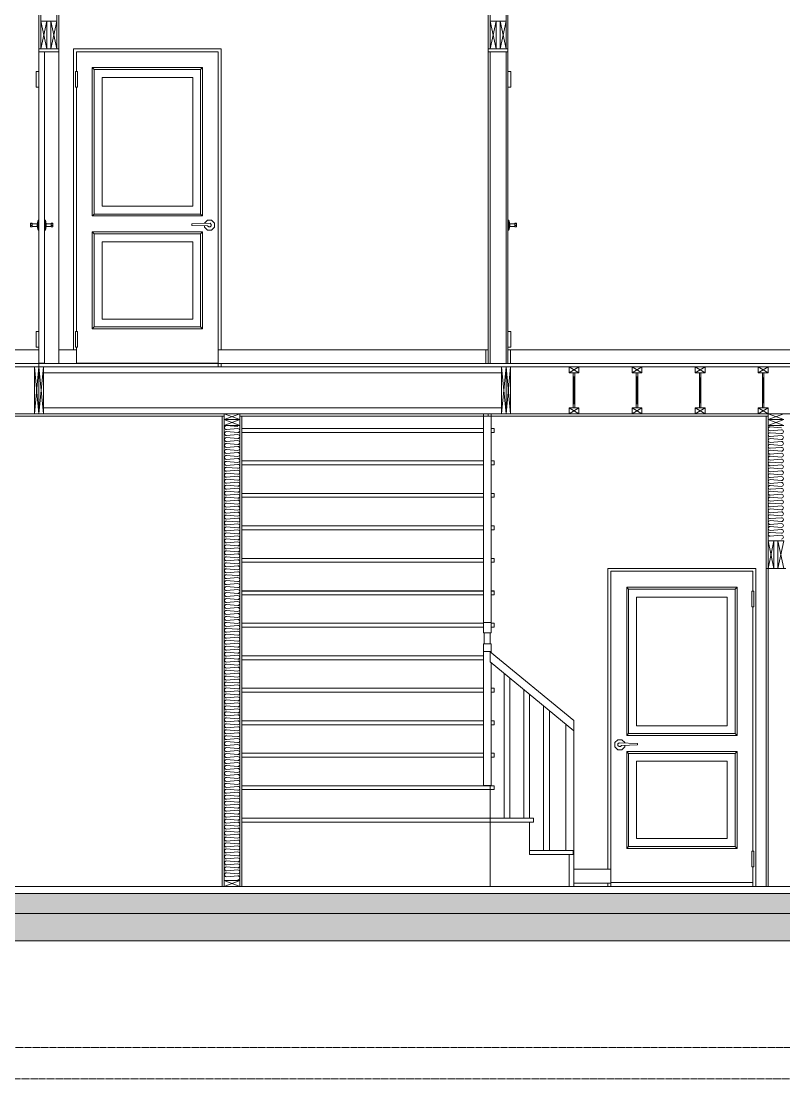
# Model space of a CAD drawing. Header units: inches. Extents: x 99 to 15695, y -7208 to 2559.
# Drawn here: x 13975.1 to 14168.6, y -4393.2 to -4124.8 of the extents above; entities that cross this region are included whole.
import ezdxf

# ---------------------------------------------------------------- set-up
doc = ezdxf.new("R2010")
doc.units = ezdxf.units.IN
doc.header["$LTSCALE"] = 96
doc.header["$MEASUREMENT"] = 0
doc.linetypes.add('Dash', pattern=[0.225, 0.15, -0.075])
doc.layers.add('Common', color=4, linetype='Continuous', lineweight=5)
doc.layers.add('Hatch', color=7, linetype='Continuous', lineweight=0, true_color=0x919191)
doc.layers.add('Insulate', color=7, linetype='Continuous', lineweight=0, true_color=0x918d8e)

# ---------------------------------------------------------------- blocks, each defined once
blk = doc.blocks.new('*U411')
at = {"layer": 'Insulate', "transparency": 33554687}
for p, q in [((1.44, -0.13), (-1.44, 0.13)), ((-1.44, -0.88), (1.44, -0.63))]:
    blk.add_line(p, q, dxfattribs=at)
for centre, start, end in [((-1.44, -0.38), 90, 270), ((1.44, 0.38), 270, 90)]:
    blk.add_arc(centre, 0.503, start, end, dxfattribs=at)
blk = doc.blocks.new('*U412')
at = {"layer": 'Insulate', "color": 0, "linetype": 'ByBlock', "lineweight": -2, "transparency": 16777216}
for p in [(0, 0), (0, -1.51), (0, -3.03), (0, -4.54), (0, -6.05), (0, -7.57), (0, -9.08), (0, -10.59), (0, -12.11), (0, -13.62), (0, -15.13), (0, -16.65), (0, -18.16), (0, -19.67), (0, -21.19), (0, -22.7), (0, -24.21), (0, -25.73), (0, -27.24), (0, -28.75), (0, -30.27), (0, -31.78), (0, -33.29), (0, -34.81), (0, -36.32), (0, -37.83), (0, -39.35), (0, -40.86), (0, -42.37), (0, -43.89), (0, -45.4), (0, -46.91), (0, -48.43), (0, -49.94), (0, -51.45), (0, -52.97), (0, -54.48), (0, -55.99), (0, -57.51), (0, -59.02), (0, -60.53), (0, -62.05), (0, -63.56), (0, -65.07), (0, -66.59), (0, -68.1), (0, -69.61), (0, -71.13), (0, -72.64), (0, -74.15), (0, -75.67), (0, -77.18), (0, -78.69), (0, -80.21), (0, -81.72), (0, -83.23), (0, -84.75), (0, -86.26), (0, -87.77), (0, -89.29), (0, -90.8), (0, -92.31), (0, -93.83), (0, -95.34), (0, -96.85), (0, -98.37), (0, -99.88), (0, -101.39), (0, -102.91), (0, -104.42), (0, -105.93), (0, -107.45), (0, -108.96), (0, -110.47), (0, -111.99), (0, -113.5)]:
    blk.add_blockref('*U411', p, dxfattribs=at)
blk = doc.blocks.new('*U415')
at = {"layer": 'Insulate', "transparency": 33554687}
for p, q in [((1.42, -0.12), (-1.42, 0.12)), ((-1.42, -0.86), (1.42, -0.62))]:
    blk.add_line(p, q, dxfattribs=at)
for centre, start, end in [((-1.42, -0.37), 90, 270), ((1.42, 0.37), 270, 90)]:
    blk.add_arc(centre, 0.493, start, end, dxfattribs=at)
blk = doc.blocks.new('*U416')
at = {"layer": 'Insulate', "color": 0, "linetype": 'ByBlock', "lineweight": -2, "transparency": 16777216}
for p in [(0, 0), (0, -1.4875), (0, -2.975), (0, -4.4625), (0, -5.95), (0, -7.4375), (0, -8.925), (0, -10.4125), (0, -11.9), (0, -13.3875), (0, -14.875), (0, -16.3625), (0, -17.85), (0, -19.3375), (0, -20.825), (0, -22.3125), (0, -23.8), (0, -25.2875), (0, -26.775)]:
    blk.add_blockref('*U415', p, dxfattribs=at)

msp = doc.modelspace()

# ---------------------------------------------------------------- hatches: boundary and pattern name
at = {"layer": 'Hatch'}
h = msp.add_hatch(dxfattribs=at)
h.set_pattern_fill('AR-CONC', color=256, scale=0.5, angle=720)
h.set_pattern_definition([(50, (6766.4657, -6910.5332), (3.5863009, -0.3137607), [0.375, -4.125]), (355, (6766.4657, -6910.5332), (-0.6937567, 3.7609607), [0.3, -3.3]), (100.451444, (6766.7646, -6910.5594), (2.8925442, 3.4472), [0.318701, -3.5057106]), (46.1842, (6766.4657, -6909.5332), (5.3362067, -0.8275964), [0.5625, -6.1875]), (96.635635, (6766.9104, -6909.602), (4.6733097, 4.870593), [0.4780517, -5.2585688]), (351.18416, (6766.4657, -6909.533), (4.6733097, 4.870593), [0.45, -4.95]), (21, (6766.9657, -6909.7832), (2.9845353, -2.0130945), [0.375, -4.125]), (326, (6766.9657, -6909.7832), (1.2165767, 3.6257502), [0.3, -3.3]), (71.451445, (6767.2144, -6909.951), (4.2011119, 1.6126558), [0.318701, -3.5057106]), (37.5, (6766.4657, -6910.5332), (0.06079928, 1.66446927), [0, -3.26, 0, -3.35, 0, -3.3125]), (7.5, (6766.4657, -6910.5332), (1.3153477, 1.97205856), [0, -1.91, 0, -3.185, 0, -1.2625]), (327.5, (6765.3507, -6910.5332), (2.66911218, -0.11277436), [0, -1.25, 0, -3.9, 0, -5.175]), (317.5, (6764.8507, -6910.5332), (2.91593085, 0.5005249), [0, -1.625, 0, -2.59, 0, -3.675])])
edge = h.paths.add_edge_path()
edge.add_line((14279.15, -4346.21), (13799.15, -4346.21))
edge.add_line((13799.15, -4346.21), (13799.15, -4353.22))
edge.add_line((13799.15, -4353.22), (13807.12, -4353.22))
edge.add_line((13807.12, -4353.22), (13809.16, -4351.21))
edge.add_line((13809.16, -4351.21), (13963.86, -4351.21))
edge.add_line((13963.86, -4351.21), (13965.83, -4351.25))
edge.add_line((13965.83, -4351.25), (13973.29, -4351.25))
edge.add_line((13973.29, -4351.25), (13975.27, -4351.21))
edge.add_line((13975.27, -4351.21), (14049.69, -4351.21))
edge.add_line((14049.69, -4351.21), (14051.67, -4351.25))
edge.add_line((14051.67, -4351.25), (14119.71, -4351.25))
edge.add_line((14119.71, -4351.25), (14122.52, -4351.25))
edge.add_line((14122.52, -4351.25), (14269.17, -4351.21))
edge.add_line((14269.17, -4351.21), (14271.15, -4353.21))
edge.add_line((14271.15, -4353.21), (14279.15, -4353.21))
edge.add_line((14279.15, -4353.21), (14279.15, -4346.21))
h = msp.add_hatch(dxfattribs=at)
h.set_pattern_fill('GRAVEL', color=256, scale=5, angle=720)
h.set_pattern_definition([(228.0127875, (6770.0657, -6905.54266), (-40, -45), [0.67268, -66.5954402]), (184.9697407, (6769.61572, -6906.04266), (60, 5), [1.15434, -114.2796238]), (132.510447, (6768.46572, -6906.14266), (50, -55), [0.81394, -80.580163]), (267.273689, (6766.51572, -6907.39266), (5, 100), [1.05119, -104.0677902]), (292.8336542, (6766.46572, -6908.44266), (-25, 60), [1.030775, -102.0468656]), (357.273689, (6766.86572, -6909.39266), (-100, 5), [1.05119, -104.0677902]), (37.6942405, (6767.91572, -6909.44266), (-65, -50), [1.390145, -137.6242427]), (72.2553284, (6769.01572, -6908.59266), (35, 110), [1.31244, -129.9316075]), (121.4295656, (6769.41572, -6907.34266), (-40, 65), [1.05475, -104.4203655]), (175.2363583, (6768.8657, -6906.44266), (55, -5), [1.20416, -59.003813]), (222.3974378, (6767.66572, -6906.34266), (-60, -55), [1.55724, -154.166875]), (138.814075, (6771.4657, -6907.44266), (-35, 30), [0.531505, -52.619224]), (171.4692344, (6771.06572, -6907.09266), (65, -10), [1.011185, -100.107557]), (225, (6770.0657, -6906.9427), (-3e-15, -5), [0.707105, -6.3639628]), (203.1985905, (6769.7157, -6906.34266), (25, 10), [0.38079, -37.6980755]), (291.80141, (6769.3657, -6906.4927), (-5, 15), [0.538515, -26.387309]), (30.963757, (6769.5657, -6906.9927), (15, 10), [0.874645, -28.2801145]), (161.565051, (6770.3157, -6906.5427), (10, -5), [0.632455, -15.1789333]), (16.3895403, (6766.46572, -6906.49266), (50, 15), [0.886, -87.7142257]), (70.346176, (6767.3157, -6906.24266), (-20, -55), [0.743305, -73.5870387]), (293.1985905, (6770.3157, -6905.54266), (-10, 25), [0.761575, -37.3172905]), (343.6104597, (6770.61572, -6906.24266), (-50, 15), [0.886, -87.7142257]), (339.443955, (6766.4657, -6909.59266), (-25, 10), [0.8544, -41.8656187]), (294.7751406, (6767.2657, -6909.89266), (-25, 55), [0.71589, -70.8732153]), (66.8014095, (6770.3657, -6910.54266), (10, 25), [0.761575, -37.3172905]), (17.3540246, (6770.66572, -6909.84266), (-65, -20), [0.838155, -82.977118]), (69.443955, (6767.9157, -6910.54266), (-10, -25), [0.4272, -42.2928187]), (101.309932, (6770.0657, -6910.5427), (-5, 20), [0.25495, -25.2401476]), (165.963757, (6770.0157, -6910.2927), (15, -5), [1.030775, -19.584753]), (186.009006, (6769.01572, -6910.04266), (50, 5), [0.95525, -94.569616]), (303.690068, (6769.5657, -6907.4427), (-5, 10), [0.72111, -17.3066464]), (353.1572266, (6769.96572, -6908.04266), (85, -10), [1.25897, -124.637813]), (60.945396, (6771.2157, -6908.19266), (-20, -35), [0.51478, -50.9633707]), (90, (6771.4657, -6907.7427), (-5, 5), [0.3, -4.7]), (120.256437, (6768.9157, -6909.89266), (20, -35), [0.69462, -68.7676]), (48.0127875, (6768.5657, -6909.29266), (40, 45), [1.34536, -65.9227602]), (0, (6769.4657, -6908.2927), (5, 5), [1.3, -3.7]), (325.3048465, (6770.76572, -6908.29266), (50, -35), [0.79057, -78.2663715]), (254.054604, (6771.4157, -6908.74266), (-5, -20), [0.72801, -35.6725394]), (207.6459754, (6771.21572, -6909.44266), (-95, -50), [1.185325, -117.347371]), (175.4260787, (6770.16572, -6909.99266), (-65, 5), [1.253995, -124.145367])])
h.paths.add_polyline_path([(14271.15, -4353.22), (14269.17, -4351.22), (13809.16, -4351.22), (13807.12, -4353.23), (13807.12, -4358.22), (14271.15, -4358.22)])

# ---------------------------------------------------------------- linework, layer by layer
at = {"layer": 'Common'}
for p, q in [((13980.15, -4131.81), (13980.15, -4103.56)), ((13984.15, -4103.56), (13984.15, -4131.81)), ((14094.15, -4131.81), (14094.15, -4103.56)), ((14098.15, -4131.81), (14098.15, -4103.56)), ((13979.65, -4104.56), (13979.65, -4132.56)), ((13984.65, -4104.56), (13984.65, -4132.56)), ((14093.65, -4104.56), (14093.65, -4211.68)), ((14098.65, -4104.56), (14098.65, -4211.68)), ((13981.65, -4131.81), (13980.15, -4124.81)), ((13981.65, -4124.81), (13981.65, -4131.81)), ((14095.65, -4131.81), (14094.15, -4124.81)), ((14095.65, -4124.81), (14095.65, -4131.81)), ((13979.65, -4212.56), (13979.65, -4131.81)), ((13979.65, -4131.81), (13984.65, -4131.81)), ((13980.15, -4131.81), (13979.65, -4131.81)), ((13979.65, -4132.56), (13981.02, -4132.56)), ((13979.65, -4132.56), (13984.65, -4132.56)), ((13981.02, -4211.56), (13981.02, -4132.56)), ((13984.15, -4131.81), (13984.65, -4131.81)), ((13984.65, -4211.68), (13984.65, -4131.81)), ((13988.4, -4131.81), (13988.4, -4208.18)), ((13988.4, -4208.18), (13988.4, -4131.81)), ((13988.4, -4131.81), (14025.9, -4131.81)), ((14025.9, -4131.81), (13988.4, -4131.81)), ((14025.15, -4132.56), (13989.15, -4132.56)), ((13989.15, -4137.56), (13989.15, -4132.56)), ((13989.15, -4132.56), (14025.15, -4132.56)), ((14025.15, -4132.56), (14025.15, -4208.18)), ((14025.9, -4131.81), (14025.9, -4208.18)), ((14025.9, -4131.81), (14025.9, -4208.18)), ((14093.65, -4131.81), (14094.15, -4131.81)), ((14098.65, -4131.81), (14093.65, -4131.81)), ((14093.65, -4132.56), (14098.65, -4132.56)), ((14094.15, -4211.68), (14094.15, -4132.56)), ((14098.15, -4131.81), (14098.65, -4131.81)), ((14098.15, -4211.68), (14098.15, -4132.56)), ((13993.15, -4136.57), (13993.15, -4174.25)), ((14021.15, -4136.57), (13993.15, -4136.57)), ((13993.65, -4137.07), (13993.15, -4136.57)), ((14021.15, -4136.57), (14020.65, -4137.07)), ((14021.15, -4174.25), (14021.15, -4136.57)), ((13979.65, -4137.56), (13978.9, -4137.56)), ((13978.9, -4141.56), (13978.9, -4137.56)), ((13988.9, -4137.56), (13989.4, -4137.56)), ((13988.9, -4137.56), (13988.9, -4141.56)), ((13989.4, -4137.56), (13989.4, -4141.56)), ((13993.65, -4137.07), (13993.65, -4173.75)), ((14020.65, -4137.07), (13993.65, -4137.07)), ((13995.65, -4139.08), (14018.65, -4139.08)), ((13995.65, -4171.74), (13995.65, -4139.08)), ((14018.65, -4139.08), (14018.65, -4171.74)), ((14020.65, -4137.07), (14020.65, -4173.75)), ((14098.65, -4137.56), (14099.4, -4137.56)), ((14099.4, -4137.56), (14099.4, -4141.56)), ((13978.9, -4141.56), (13979.65, -4141.56)), ((13989.4, -4141.56), (13988.9, -4141.56)), ((13989.15, -4203.56), (13989.15, -4141.56)), ((14099.4, -4141.56), (14098.65, -4141.56)), ((13993.65, -4173.75), (13993.15, -4174.25)), ((14020.65, -4173.75), (13993.65, -4173.75)), ((13995.65, -4171.74), (14018.65, -4171.74)), ((14021.15, -4174.25), (14020.65, -4173.75)), ((13977.52, -4176.1), (13977.9, -4176.1)), ((13977.52, -4176.1), (13977.52, -4177.02)), ((13977.9, -4176.22), (13977.52, -4176.22)), ((13977.9, -4176.62), (13977.52, -4176.62)), ((13977.9, -4177.02), (13977.9, -4176.1)), ((13977.9, -4176.21), (13979.21, -4176.21)), ((13979.21, -4176.21), (13979.4, -4175.29)), ((13979.21, -4176.9), (13979.21, -4176.21)), ((13979.4, -4175.29), (13979.4, -4177.83)), ((13979.4, -4175.29), (13979.65, -4175.29)), ((13981.02, -4175.29), (13981.27, -4175.29)), ((13981.27, -4175.29), (13981.27, -4177.83)), ((13981.27, -4175.29), (13981.46, -4176.21)), ((13981.46, -4176.9), (13981.46, -4176.21)), ((13982.77, -4176.21), (13981.46, -4176.21)), ((13982.77, -4176.1), (13982.77, -4177.02)), ((13982.77, -4176.1), (13983.15, -4176.1)), ((13983.15, -4176.22), (13982.77, -4176.22)), ((13982.77, -4176.62), (13983.15, -4176.62)), ((13983.15, -4176.1), (13983.15, -4177.02)), ((13993.15, -4174.25), (14021.15, -4174.25)), ((14023.09, -4176.1), (14018.44, -4176.22)), ((14018.44, -4176.62), (14018.44, -4176.22)), ((14018.44, -4176.62), (14022.44, -4176.75)), ((14022.37, -4175.29), (14021.63, -4176.03)), ((14021.63, -4176.14), (14021.63, -4176.03)), ((14021.63, -4176.72), (14021.63, -4177.08)), ((14022.37, -4175.29), (14023.42, -4175.29)), ((14022.71, -4177.02), (14022.44, -4176.75)), ((14023.36, -4176.37), (14023.09, -4176.1)), ((14023.09, -4177.02), (14023.36, -4176.75)), ((14023.36, -4176.75), (14023.36, -4176.37)), ((14023.42, -4175.29), (14024.17, -4176.03)), ((14024.17, -4177.08), (14024.17, -4176.03)), ((14098.65, -4175.29), (14098.9, -4175.29)), ((14098.9, -4177.83), (14098.9, -4175.29)), ((14099.09, -4176.21), (14098.9, -4175.29)), ((14099.09, -4176.9), (14099.09, -4176.21)), ((14100.4, -4176.21), (14099.09, -4176.21)), ((14100.4, -4177.02), (14100.4, -4176.1)), ((14100.4, -4176.1), (14100.77, -4176.1)), ((14100.4, -4176.22), (14100.77, -4176.22)), ((14100.77, -4176.62), (14100.4, -4176.62)), ((14100.77, -4176.1), (14100.77, -4177.02)), ((13977.9, -4177.02), (13977.52, -4177.02)), ((13977.9, -4176.9), (13979.21, -4176.9)), ((13979.21, -4176.9), (13979.4, -4177.83)), ((13979.4, -4177.83), (13979.65, -4177.83)), ((13981.02, -4177.83), (13981.27, -4177.83)), ((13981.27, -4177.83), (13981.46, -4176.9)), ((13981.46, -4176.9), (13982.77, -4176.9)), ((13982.77, -4177.02), (13983.15, -4177.02)), ((13993.15, -4178.26), (14021.15, -4178.26)), ((13993.15, -4178.26), (13993.15, -4202.91)), ((13993.65, -4178.77), (13993.15, -4178.26)), ((13993.65, -4178.77), (13993.65, -4202.4)), ((14020.65, -4178.77), (13993.65, -4178.77)), ((14021.15, -4178.26), (14020.65, -4178.77)), ((14020.65, -4202.4), (14020.65, -4178.77)), ((14021.15, -4202.91), (14021.15, -4178.26)), ((14022.37, -4177.83), (14021.63, -4177.08)), ((14022.37, -4177.83), (14023.42, -4177.83)), ((14022.71, -4177.02), (14023.09, -4177.02)), ((14024.17, -4177.08), (14023.42, -4177.83)), ((14098.65, -4177.83), (14098.9, -4177.83)), ((14099.09, -4176.9), (14098.9, -4177.83)), ((14099.09, -4176.9), (14100.4, -4176.9)), ((14100.4, -4177.02), (14100.77, -4177.02)), ((14018.65, -4180.77), (13995.65, -4180.77)), ((13995.65, -4200.4), (13995.65, -4180.77)), ((14018.65, -4180.77), (14018.65, -4200.4)), ((13995.65, -4200.4), (14018.65, -4200.4)), ((13978.9, -4207.56), (13978.9, -4203.56)), ((13979.65, -4203.56), (13978.9, -4203.56)), ((13989.4, -4203.56), (13988.9, -4203.56)), ((13988.9, -4203.56), (13988.9, -4207.56)), ((13989.4, -4203.56), (13989.4, -4207.56)), ((13993.15, -4202.91), (13993.65, -4202.4)), ((14021.15, -4202.91), (13993.15, -4202.91)), ((13993.65, -4202.4), (14020.65, -4202.4)), ((14021.15, -4202.91), (14020.65, -4202.4)), ((14099.4, -4203.56), (14098.65, -4203.56)), ((14099.4, -4203.56), (14099.4, -4207.56)), ((13805.65, -4208.18), (13979.65, -4208.18)), ((13978.9, -4207.56), (13979.65, -4207.56)), ((13979.65, -4208.18), (13979.65, -4211.68)), ((13984.65, -4208.18), (13989.15, -4208.18)), ((13984.65, -4208.18), (13984.65, -4211.68)), ((13988.9, -4207.56), (13989.4, -4207.56)), ((13989.15, -4208.18), (13989.15, -4207.56)), ((13989.15, -4211.68), (13989.15, -4208.18)), ((14025.15, -4208.18), (14025.15, -4211.68)), ((14025.15, -4208.18), (14093.65, -4208.18)), ((14093.02, -4211.68), (14093.02, -4208.18)), ((14099.4, -4207.56), (14098.65, -4207.56)), ((14098.65, -4208.18), (14272.65, -4208.18)), ((14099.27, -4211.68), (14099.27, -4208.18)), ((13805.65, -4211.68), (14272.65, -4211.68)), ((13805.65, -4211.68), (13979.65, -4211.68)), ((13981.02, -4211.56), (13979.65, -4211.56)), ((13984.65, -4211.68), (14093.65, -4211.68)), ((14025.15, -4211.56), (13989.15, -4211.56)), ((14025.15, -4212.56), (14025.15, -4211.68)), ((14025.9, -4211.68), (14025.9, -4212.56)), ((14025.9, -4212.56), (14025.9, -4211.68)), ((14025.9, -4212.56), (14025.9, -4211.68)), ((14272.65, -4211.68), (14098.65, -4211.68)), ((13796.84, -4212.56), (14093.65, -4212.56)), ((14272.65, -4212.56), (13805.65, -4212.56)), ((13978.52, -4224.43), (13978.52, -4212.56)), ((13979.65, -4212.56), (13978.52, -4224.43)), ((13979.65, -4224.43), (13978.52, -4212.56)), ((13978.52, -4224.43), (13978.52, -4212.56)), ((13978.52, -4212.56), (13979.65, -4212.56)), ((13984.65, -4212.56), (13979.65, -4212.56)), ((13979.65, -4212.56), (13979.65, -4224.43)), ((13979.65, -4212.56), (13979.65, -4224.43)), ((13980.77, -4212.56), (13979.65, -4224.43)), ((13980.77, -4224.43), (13979.65, -4212.56)), ((13979.65, -4224.43), (13979.65, -4212.56)), ((13979.65, -4212.56), (13980.77, -4212.56)), ((13980.77, -4224.43), (13980.77, -4212.56)), ((13980.77, -4212.56), (13980.77, -4224.43)), ((14097.02, -4214.06), (13980.77, -4214.06)), ((14093.65, -4212.56), (14094.15, -4212.56)), ((14093.65, -4212.56), (14098.65, -4212.56)), ((14097.02, -4212.56), (14097.02, -4224.43)), ((14097.02, -4212.56), (14278.65, -4212.56)), ((14098.15, -4212.56), (14097.02, -4224.43)), ((14098.15, -4224.43), (14097.02, -4212.56)), ((14097.02, -4224.43), (14097.02, -4212.56)), ((14097.02, -4212.56), (14098.15, -4212.56)), ((14099.27, -4212.56), (14098.15, -4212.56)), ((14098.15, -4224.43), (14098.15, -4212.56)), ((14099.27, -4212.56), (14098.15, -4224.43)), ((14099.27, -4224.43), (14098.15, -4212.56)), ((14098.15, -4224.43), (14098.15, -4212.56)), ((14098.15, -4212.56), (14099.27, -4212.56)), ((14098.15, -4212.56), (14098.15, -4224.43)), ((14099.27, -4212.56), (14099.27, -4224.43)), ((14099.27, -4212.56), (14099.27, -4224.43)), ((14114.15, -4214.06), (14114.15, -4212.56)), ((14116.65, -4212.56), (14114.15, -4214.06)), ((14116.65, -4214.06), (14114.15, -4212.56)), ((14114.15, -4214.06), (14114.15, -4212.56)), ((14114.15, -4212.56), (14116.65, -4212.56)), ((14114.15, -4214.06), (14116.65, -4214.06)), ((14116.65, -4214.06), (14114.15, -4214.06)), ((14115.21, -4214.06), (14115.21, -4222.93)), ((14115.59, -4214.06), (14115.21, -4222.93)), ((14115.59, -4222.93), (14115.21, -4214.06)), ((14115.21, -4222.93), (14115.21, -4214.06)), ((14115.21, -4214.06), (14115.59, -4214.06)), ((14115.59, -4214.06), (14115.59, -4222.93)), ((14115.59, -4214.06), (14115.59, -4222.93)), ((14116.65, -4212.56), (14116.65, -4214.06)), ((14116.65, -4212.56), (14116.65, -4214.06)), ((14130.15, -4214.06), (14130.15, -4212.56)), ((14132.65, -4212.56), (14130.15, -4214.06)), ((14132.65, -4214.06), (14130.15, -4212.56)), ((14130.15, -4214.06), (14130.15, -4212.56)), ((14130.15, -4212.56), (14132.65, -4212.56)), ((14130.15, -4214.06), (14132.65, -4214.06)), ((14132.65, -4214.06), (14130.15, -4214.06)), ((14131.21, -4222.93), (14131.21, -4214.06)), ((14131.59, -4214.06), (14131.21, -4222.93)), ((14131.59, -4222.93), (14131.21, -4214.06)), ((14131.21, -4222.93), (14131.21, -4214.06)), ((14131.21, -4214.06), (14131.59, -4214.06)), ((14131.59, -4214.06), (14131.59, -4222.93)), ((14131.59, -4214.06), (14131.59, -4222.93)), ((14132.65, -4212.56), (14132.65, -4214.06)), ((14132.65, -4212.56), (14132.65, -4214.06)), ((14146.15, -4214.06), (14146.15, -4212.56)), ((14148.65, -4212.56), (14146.15, -4214.06)), ((14148.65, -4214.06), (14146.15, -4212.56)), ((14146.15, -4214.06), (14146.15, -4212.56)), ((14146.15, -4212.56), (14148.65, -4212.56)), ((14146.15, -4214.06), (14148.65, -4214.06)), ((14148.65, -4214.06), (14146.15, -4214.06)), ((14147.21, -4222.93), (14147.21, -4214.06)), ((14147.59, -4214.06), (14147.21, -4222.93)), ((14147.59, -4222.93), (14147.21, -4214.06)), ((14147.21, -4222.93), (14147.21, -4214.06)), ((14147.21, -4214.06), (14147.59, -4214.06)), ((14147.59, -4214.06), (14147.59, -4222.93)), ((14147.59, -4214.06), (14147.59, -4222.93)), ((14148.65, -4212.56), (14148.65, -4214.06)), ((14148.65, -4212.56), (14148.65, -4214.06)), ((14162.15, -4212.56), (14162.15, -4214.06)), ((14164.65, -4212.56), (14162.15, -4214.06)), ((14164.65, -4214.06), (14162.15, -4212.56)), ((14162.15, -4214.06), (14162.15, -4212.56)), ((14162.15, -4212.56), (14164.65, -4212.56)), ((14162.15, -4214.06), (14164.65, -4214.06)), ((14164.65, -4214.06), (14162.15, -4214.06)), ((14163.21, -4214.06), (14163.21, -4222.93)), ((14163.59, -4214.06), (14163.21, -4222.93)), ((14163.59, -4222.93), (14163.21, -4214.06)), ((14163.21, -4222.93), (14163.21, -4214.06)), ((14163.21, -4214.06), (14163.59, -4214.06)), ((14163.59, -4214.06), (14163.59, -4222.93)), ((14163.59, -4214.06), (14163.59, -4222.93)), ((14164.65, -4212.56), (14164.65, -4214.06)), ((14164.65, -4212.56), (14164.65, -4214.06)), ((13799.15, -4224.43), (14026.65, -4224.43)), ((14279.15, -4224.43), (13807.15, -4224.43)), ((14026.65, -4225.06), (13807.15, -4225.06)), ((13979.65, -4224.43), (13978.52, -4224.43)), ((13980.77, -4224.43), (13979.65, -4224.43)), ((13980.77, -4222.93), (14097.02, -4222.93)), ((14026.15, -4225.06), (14026.15, -4344.43)), ((14026.65, -4225.06), (14026.65, -4224.43)), ((14026.65, -4224.43), (14026.65, -4344.43)), ((14030.65, -4224.43), (14026.65, -4225.93)), ((14030.65, -4225.93), (14026.65, -4224.43)), ((14026.65, -4225.93), (14026.65, -4224.43)), ((14026.65, -4224.43), (14030.65, -4224.43)), ((14026.65, -4225.06), (14026.65, -4344.43)), ((14164.65, -4224.43), (14030.65, -4224.43)), ((14030.65, -4225.06), (14030.65, -4224.43)), ((14030.65, -4224.43), (14030.65, -4344.43)), ((14030.65, -4224.43), (14030.65, -4225.93)), ((14164.65, -4225.06), (14030.65, -4225.06)), ((14030.65, -4344.43), (14030.65, -4225.06)), ((14031.15, -4331.19), (14031.15, -4225.06)), ((14031.15, -4225.06), (14031.15, -4344.43)), ((14092.4, -4280.01), (14092.4, -4224.43)), ((14093.65, -4224.43), (14093.65, -4225.06)), ((14094.4, -4280.01), (14094.4, -4224.43)), ((14164.65, -4225.06), (14094.4, -4225.06)), ((14098.15, -4224.43), (14097.02, -4224.43)), ((14099.27, -4224.43), (14098.15, -4224.43)), ((14116.65, -4222.93), (14114.15, -4222.93)), ((14114.15, -4222.93), (14114.15, -4224.43)), ((14116.65, -4222.93), (14114.15, -4224.43)), ((14116.65, -4224.43), (14114.15, -4222.93)), ((14114.15, -4224.43), (14114.15, -4222.93)), ((14114.15, -4222.93), (14116.65, -4222.93)), ((14116.65, -4224.43), (14114.15, -4224.43)), ((14115.59, -4222.93), (14115.21, -4222.93)), ((14116.65, -4222.93), (14116.65, -4224.43)), ((14116.65, -4222.93), (14116.65, -4224.43)), ((14130.15, -4222.93), (14130.15, -4224.43)), ((14132.65, -4222.93), (14130.15, -4222.93)), ((14132.65, -4222.93), (14130.15, -4224.43)), ((14132.65, -4224.43), (14130.15, -4222.93)), ((14130.15, -4224.43), (14130.15, -4222.93)), ((14130.15, -4222.93), (14132.65, -4222.93)), ((14132.65, -4224.43), (14130.15, -4224.43)), ((14131.59, -4222.93), (14131.21, -4222.93)), ((14132.65, -4222.93), (14132.65, -4224.43)), ((14132.65, -4222.93), (14132.65, -4224.43)), ((14146.15, -4224.43), (14146.15, -4222.93)), ((14146.15, -4222.93), (14148.65, -4222.93)), ((14148.65, -4222.93), (14146.15, -4224.43)), ((14148.65, -4224.43), (14146.15, -4222.93)), ((14146.15, -4224.43), (14146.15, -4222.93)), ((14146.15, -4222.93), (14148.65, -4222.93)), ((14148.65, -4224.43), (14146.15, -4224.43)), ((14147.59, -4222.93), (14147.21, -4222.93)), ((14148.65, -4222.93), (14148.65, -4224.43)), ((14148.65, -4222.93), (14148.65, -4224.43)), ((14162.15, -4222.93), (14162.15, -4224.43)), ((14162.15, -4222.93), (14164.65, -4222.93)), ((14164.65, -4222.93), (14162.15, -4224.43)), ((14164.65, -4224.43), (14162.15, -4222.93)), ((14162.15, -4224.43), (14162.15, -4222.93)), ((14162.15, -4222.93), (14164.65, -4222.93)), ((14164.65, -4224.43), (14162.15, -4224.43)), ((14163.59, -4222.93), (14163.21, -4222.93)), ((14164.15, -4344.43), (14164.15, -4225.06)), ((14164.65, -4222.93), (14164.65, -4224.43)), ((14164.65, -4222.93), (14164.65, -4224.43)), ((14164.65, -4224.43), (14164.65, -4225.06)), ((14164.65, -4224.43), (14164.65, -4344.43)), ((14030.65, -4225.93), (14026.65, -4225.93)), ((14030.65, -4225.93), (14026.65, -4227.43)), ((14030.65, -4227.43), (14026.65, -4225.93)), ((14026.65, -4227.43), (14026.65, -4225.93)), ((14026.65, -4225.93), (14030.65, -4225.93)), ((14030.65, -4225.93), (14026.65, -4225.93)), ((14030.65, -4227.43), (14026.65, -4227.43)), ((14030.65, -4227.43), (14026.65, -4227.43)), ((14030.65, -4225.93), (14030.65, -4227.43)), ((14031.15, -4228.17), (14092.4, -4228.17)), ((14092.4, -4229.17), (14031.15, -4229.17)), ((14095.15, -4228.17), (14094.4, -4228.17)), ((14095.15, -4229.17), (14094.4, -4229.17)), ((14095.15, -4229.17), (14095.15, -4228.17)), ((14092.4, -4236.41), (14031.15, -4236.41)), ((14092.4, -4237.41), (14031.15, -4237.41)), ((14094.4, -4236.41), (14095.15, -4236.41)), ((14095.15, -4237.41), (14094.4, -4237.41)), ((14095.15, -4237.41), (14095.15, -4236.41)), ((14031.15, -4244.65), (14092.4, -4244.65)), ((14031.15, -4245.65), (14092.4, -4245.65)), ((14094.4, -4244.65), (14095.15, -4244.65)), ((14094.4, -4245.65), (14095.15, -4245.65)), ((14095.15, -4244.65), (14095.15, -4245.65)), ((14092.4, -4252.89), (14031.15, -4252.89)), ((14031.15, -4253.89), (14092.4, -4253.89)), ((14094.4, -4252.89), (14095.15, -4252.89)), ((14095.15, -4253.89), (14094.4, -4253.89)), ((14095.15, -4252.89), (14095.15, -4253.89)), ((14166.15, -4263.68), (14164.65, -4256.68)), ((14166.15, -4256.68), (14166.15, -4263.68)), ((14031.15, -4261.14), (14092.4, -4261.14)), ((14031.15, -4262.14), (14092.4, -4262.14)), ((14095.15, -4261.14), (14094.4, -4261.14)), ((14095.15, -4262.14), (14094.4, -4262.14)), ((14095.15, -4261.14), (14095.15, -4262.14)), ((14164.15, -4344.43), (14164.15, -4262.68)), ((14124.02, -4263.68), (14124.02, -4340.06)), ((14124.02, -4263.68), (14124.02, -4340.06)), ((14161.52, -4263.68), (14124.02, -4263.68)), ((14124.02, -4263.68), (14161.52, -4263.68)), ((14124.77, -4264.43), (14124.77, -4340.06)), ((14124.77, -4264.43), (14160.77, -4264.43)), ((14160.77, -4264.43), (14124.77, -4264.43)), ((14160.77, -4269.43), (14160.77, -4264.43)), ((14161.52, -4263.68), (14161.52, -4340.06)), ((14161.52, -4344.43), (14161.52, -4263.68)), ((14164.15, -4263.68), (14169.15, -4263.68)), ((14092.4, -4269.38), (14031.15, -4269.38)), ((14031.15, -4269.43), (14092.4, -4269.43)), ((14092.4, -4270.38), (14031.15, -4270.38)), ((14095.15, -4269.38), (14094.4, -4269.38)), ((14094.4, -4269.43), (14095.15, -4269.43)), ((14095.15, -4270.38), (14094.4, -4270.38)), ((14095.15, -4270.38), (14095.15, -4269.38)), ((14128.77, -4306.13), (14128.77, -4268.45)), ((14128.77, -4268.45), (14156.77, -4268.45)), ((14128.77, -4268.45), (14129.27, -4268.95)), ((14129.27, -4268.95), (14129.27, -4305.63)), ((14129.27, -4268.95), (14156.27, -4268.95)), ((14156.27, -4268.95), (14156.77, -4268.45)), ((14156.27, -4268.95), (14156.27, -4305.63)), ((14156.77, -4268.45), (14156.77, -4306.13)), ((14161.02, -4269.43), (14160.52, -4269.43)), ((14160.52, -4269.43), (14160.52, -4273.43)), ((14161.02, -4269.43), (14161.02, -4273.43)), ((14131.27, -4270.95), (14131.27, -4303.62)), ((14154.27, -4270.95), (14131.27, -4270.95)), ((14154.27, -4303.62), (14154.27, -4270.95)), ((14160.52, -4273.43), (14161.02, -4273.43)), ((14160.77, -4335.43), (14160.77, -4273.43)), ((14031.15, -4277.62), (14092.4, -4277.62)), ((14092.4, -4278.62), (14031.15, -4278.62)), ((14092.4, -4277.41), (14094.4, -4277.41)), ((14094.4, -4277.62), (14095.15, -4277.62)), ((14095.15, -4278.62), (14094.4, -4278.62)), ((14095.15, -4278.62), (14095.15, -4277.62)), ((14094.4, -4280.01), (14092.4, -4280.01)), ((14092.65, -4280.01), (14092.65, -4282.81)), ((14094.15, -4280.01), (14094.15, -4282.81)), ((14092.4, -4282.81), (14092.4, -4318.81)), ((14094.4, -4282.81), (14092.4, -4282.81)), ((14094.4, -4285.04), (14094.4, -4282.81)), ((14031.15, -4285.86), (14092.4, -4285.86)), ((14031.15, -4286.86), (14092.4, -4286.86)), ((14092.4, -4284.81), (14094.4, -4284.81)), ((14094.15, -4284.83), (14115.35, -4302.3)), ((14094.15, -4284.83), (14094.15, -4287.42)), ((14094.15, -4287.42), (14115.35, -4304.9)), ((14094.4, -4287.63), (14094.4, -4318.81)), ((14097.65, -4290.31), (14097.65, -4327.07)), ((14099.15, -4291.54), (14099.15, -4327.07)), ((14031.15, -4294.1), (14092.4, -4294.1)), ((14094.4, -4294.1), (14095.15, -4294.1)), ((14095.15, -4294.1), (14095.15, -4295.1)), ((14102.65, -4294.43), (14102.65, -4327.07)), ((14092.4, -4295.1), (14031.15, -4295.1)), ((14094.4, -4295.1), (14095.15, -4295.1)), ((14104.15, -4295.67), (14104.15, -4327.07)), ((14107.65, -4298.55), (14107.65, -4335.32)), ((14109.15, -4335.32), (14109.15, -4299.79)), ((14031.15, -4302.35), (14092.4, -4302.35)), ((14094.4, -4302.35), (14095.15, -4302.35)), ((14095.15, -4303.35), (14095.15, -4302.35)), ((14115.35, -4302.3), (14115.35, -4344.43)), ((14092.4, -4303.35), (14031.15, -4303.35)), ((14095.15, -4303.35), (14094.4, -4303.35)), ((14113.35, -4303.25), (14113.35, -4335.32)), ((14128.77, -4306.13), (14129.27, -4305.63)), ((14129.27, -4305.63), (14156.27, -4305.63)), ((14154.27, -4303.62), (14131.27, -4303.62)), ((14156.27, -4305.63), (14156.77, -4306.13)), ((14126.49, -4307.16), (14125.75, -4307.91)), ((14125.75, -4308.96), (14125.75, -4307.91)), ((14127.54, -4307.16), (14126.49, -4307.16)), ((14126.56, -4308.24), (14126.83, -4307.97)), ((14126.56, -4308.62), (14126.56, -4308.24)), ((14126.83, -4307.97), (14131.48, -4308.1)), ((14127.54, -4307.16), (14128.29, -4307.91)), ((14128.29, -4308.01), (14128.29, -4307.91)), ((14156.77, -4306.13), (14128.77, -4306.13)), ((14131.48, -4308.5), (14131.48, -4308.1)), ((14092.4, -4310.59), (14031.15, -4310.59)), ((14095.15, -4310.59), (14094.4, -4310.59)), ((14095.15, -4310.59), (14095.15, -4311.59)), ((14125.75, -4308.96), (14126.49, -4309.7)), ((14127.54, -4309.7), (14126.49, -4309.7)), ((14126.83, -4308.89), (14126.56, -4308.62)), ((14127.21, -4308.89), (14126.83, -4308.89)), ((14127.21, -4308.89), (14127.48, -4308.62)), ((14131.48, -4308.5), (14127.48, -4308.62)), ((14127.54, -4309.7), (14128.29, -4308.96)), ((14128.29, -4308.6), (14128.29, -4308.96)), ((14128.77, -4334.78), (14128.77, -4310.14)), ((14156.77, -4310.14), (14128.77, -4310.14)), ((14128.77, -4310.14), (14129.27, -4310.64)), ((14129.27, -4334.28), (14129.27, -4310.64)), ((14129.27, -4310.64), (14156.27, -4310.64)), ((14156.27, -4310.64), (14156.77, -4310.14)), ((14156.27, -4310.64), (14156.27, -4334.28)), ((14156.77, -4310.14), (14156.77, -4334.78)), ((14031.15, -4311.59), (14092.4, -4311.59)), ((14094.4, -4311.59), (14095.15, -4311.59)), ((14131.27, -4312.65), (14131.27, -4332.27)), ((14131.27, -4312.65), (14154.27, -4312.65)), ((14154.27, -4332.27), (14154.27, -4312.65)), ((14095.15, -4318.83), (14031.15, -4318.83)), ((14094.4, -4318.81), (14092.4, -4318.81)), ((14094.15, -4344.43), (14094.15, -4318.81)), ((14095.15, -4319.83), (14095.15, -4318.83)), ((14031.15, -4319.83), (14095.15, -4319.83)), ((14105.15, -4327.07), (14031.15, -4327.07)), ((14105.15, -4328.07), (14105.15, -4327.07)), ((14105.15, -4328.07), (14031.15, -4328.07)), ((14104.15, -4328.07), (14104.15, -4336.32)), ((14154.27, -4332.27), (14131.27, -4332.27)), ((14128.77, -4334.78), (14129.27, -4334.28)), ((14128.77, -4334.78), (14156.77, -4334.78)), ((14156.27, -4334.28), (14129.27, -4334.28)), ((14156.77, -4334.78), (14156.27, -4334.28)), ((14104.15, -4335.32), (14115.15, -4335.32)), ((14115.15, -4336.32), (14104.15, -4336.32)), ((14114.15, -4336.32), (14114.15, -4344.43)), ((14115.15, -4336.32), (14115.15, -4335.32)), ((14160.52, -4335.43), (14160.52, -4339.43)), ((14160.52, -4335.43), (14161.02, -4335.43)), ((14161.02, -4335.43), (14161.02, -4339.43)), ((14124.77, -4340.06), (14115.35, -4340.06)), ((14124.77, -4343.56), (14124.77, -4340.06)), ((14124.77, -4340.06), (14124.77, -4343.56)), ((14161.02, -4339.43), (14160.52, -4339.43)), ((14160.77, -4340.06), (14160.77, -4339.43)), ((14160.77, -4344.43), (14160.77, -4340.06)), ((14030.65, -4342.93), (14026.65, -4342.93)), ((14030.65, -4342.93), (14026.65, -4344.43)), ((14030.65, -4344.43), (14026.65, -4342.93)), ((14026.65, -4342.93), (14030.65, -4342.93)), ((13807.15, -4344.43), (14271.15, -4344.43)), ((14030.65, -4344.43), (14026.65, -4344.43)), ((14030.65, -4344.43), (14026.65, -4344.43)), ((14114.15, -4344.43), (14094.15, -4344.43)), ((14115.35, -4343.56), (14124.77, -4343.56)), ((14124.02, -4344.43), (14124.02, -4343.56)), ((14124.02, -4344.43), (14124.02, -4343.56)), ((14124.02, -4343.56), (14124.02, -4344.43)), ((14124.02, -4343.56), (14124.02, -4344.43)), ((14124.02, -4344.43), (14124.02, -4343.56)), ((14124.02, -4344.43), (14124.02, -4343.56)), ((14124.77, -4344.43), (14124.02, -4344.43)), ((14124.77, -4343.43), (14160.77, -4343.43)), ((14124.77, -4343.56), (14124.77, -4344.43)), ((14124.77, -4344.43), (14124.77, -4343.56)), ((14164.15, -4343.56), (14164.15, -4344.43)), ((14164.65, -4344.43), (14164.15, -4344.43)), ((14169.15, -4344.43), (14164.15, -4344.43))]:
    msp.add_line(p, q, dxfattribs=at)
at = {"layer": 'Common', "linetype": 'Continuous', "transparency": 33554687}
for p, q in [((13980.15, -4124.81), (13984.15, -4124.81)), ((13981.65, -4124.81), (13980.15, -4131.81)), ((13982.65, -4124.81), (13984.15, -4131.81)), ((13984.15, -4124.81), (13982.65, -4131.81)), ((13982.65, -4131.81), (13982.65, -4124.81)), ((14094.15, -4124.81), (14098.15, -4124.81)), ((14095.65, -4124.81), (14094.15, -4131.81)), ((14096.65, -4124.81), (14098.15, -4131.81)), ((14098.15, -4124.81), (14096.65, -4131.81)), ((14096.65, -4131.81), (14096.65, -4124.81)), ((14168.65, -4224.43), (14164.65, -4225.93)), ((14168.65, -4225.93), (14164.65, -4224.43)), ((14164.65, -4225.93), (14168.65, -4225.93)), ((14168.65, -4225.93), (14164.65, -4225.93)), ((14168.65, -4225.93), (14164.65, -4227.43)), ((14168.65, -4227.43), (14164.65, -4225.93)), ((14164.65, -4225.93), (14168.65, -4225.93)), ((14168.65, -4227.43), (14164.65, -4227.43)), ((14164.65, -4256.68), (14168.65, -4256.68)), ((14166.15, -4256.68), (14164.65, -4263.68)), ((14167.15, -4256.68), (14168.65, -4263.68)), ((14168.65, -4256.68), (14167.15, -4263.68)), ((14167.15, -4263.68), (14167.15, -4256.68))]:
    msp.add_line(p, q, dxfattribs=at)
at = {"layer": 'Common', "linetype": 'Dash', "ltscale": 0.01}
for p, q in [((13810.99, -4385.24), (14267.31, -4385.24)), ((14267.31, -4393.24), (13810.99, -4393.24))]:
    msp.add_line(p, q, dxfattribs=at)
at = {"layer": 'Common', "linetype": 'Continuous', "transparency": 33554687}
for points in [[(14279.15, -4346.22), (13799.15, -4346.22), (13799.15, -4353.23)], [(14279.15, -4346.25), (13799.15, -4346.22), (13799.15, -4353.23), (13807.12, -4353.23), (13809.16, -4351.22), (13959.4, -4351.25), (13961.38, -4351.25), (13969.38, -4351.25), (13971.36, -4351.25), (14162.04, -4351.25), (14164.02, -4351.25), (14172.02, -4351.25), (14174, -4351.25), (14269.17, -4351.25), (14271.15, -4353.25), (14279.15, -4353.25), (14279.15, -4346.25)], [(14271.15, -4358.22), (13807.15, -4358.22)]]:
    msp.add_lwpolyline(points, dxfattribs=at)

# ---------------------------------------------------------------- block references
at = {"layer": 'Insulate', "extrusion": (0, 0, -1), "zscale": -1, "rotation": 180}
for name, p in [('*U412', (-14028.65, -4341.83)), ('*U416', (-14166.61, -4255.4))]:
    msp.add_blockref(name, p, dxfattribs=at)

doc.saveas('drawing.dxf')
